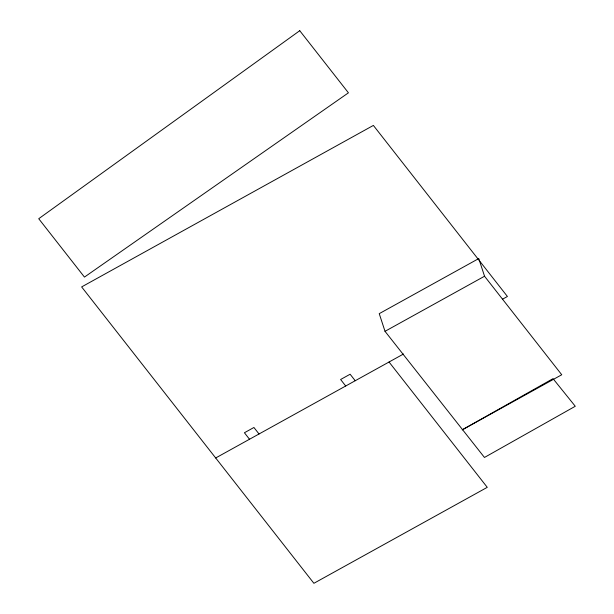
<?xml version="1.0" encoding="UTF-8"?>
<svg xmlns="http://www.w3.org/2000/svg" width="614" height="614" viewBox="0 0 614 614"><rect width="100%" height="100%" fill="white"/><g stroke="black" fill="none" stroke-linecap="round" stroke-linejoin="round"><path stroke-width="0.92" d="M385.016 331.322L484.538 276.231L478.766 258.563L379.237 313.654L385.016 331.322L484.461 457.461L575.272 406.268L553.03 378.654L462.219 429.846L561.749 374.755L484.538 276.231M215.683 457.975L403.467 354.025M502.39 299.264L507.417 296.485L373.373 125.425L81.639 286.915L313.892 583.3L487.263 487.332L389.046 362.007M355.222 380.734L350.126 374.233L340.616 379.498L345.705 385.999M259.024 433.983L253.927 427.482L244.418 432.747L249.514 439.248M299.747 30.7L38.728 218.722L84.456 277.083L348.43 92.821L299.747 30.7"/></g></svg>
